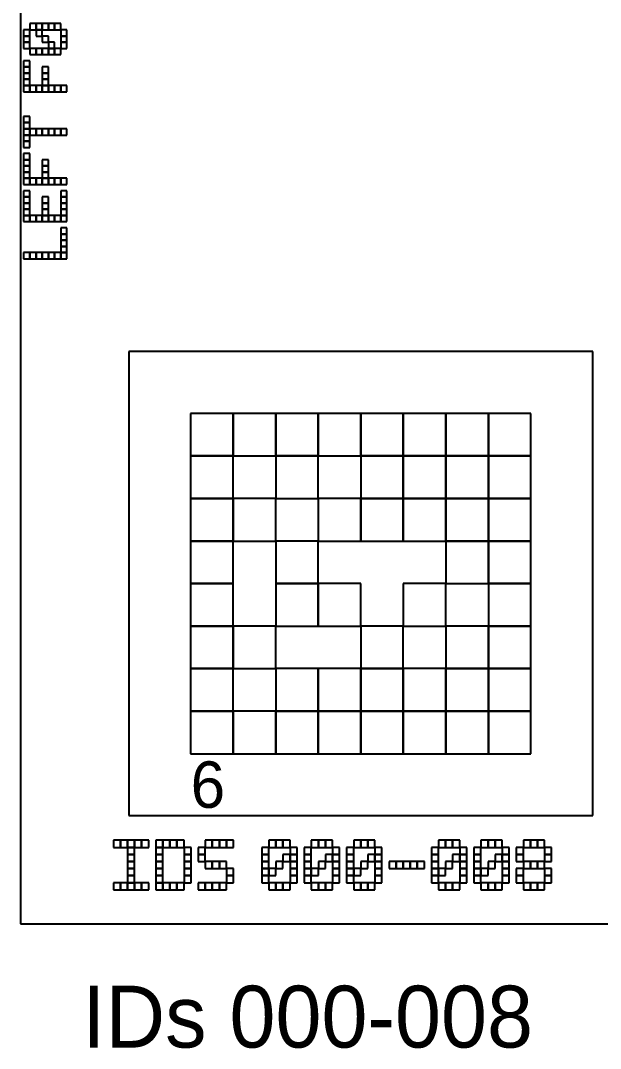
# Model space of a CAD drawing. Extents: x 0 to 490, y -8 to 329.
# Drawn here: x 0 to 37.5, y 161.9 to 228.4 of the extents above; entities that cross this region are included whole.
import ezdxf

# ---------------------------------------------------------------- set-up
doc = ezdxf.new("R2010")
doc.units = 0
for name, color, linetype in [('BLACK_POCKET', 7, 'CONTINUOUS'), ('BOARD_TEXT', 2, 'CONTINUOUS'), ('CUT', 1, 'CONTINUOUS'), ('LABEL', 3, 'CONTINUOUS'), ('QUIET_ZONE', 4, 'CONTINUOUS'), ('TAG_BOUNDARY', 8, 'CONTINUOUS')]:
    doc.layers.add(name, color=color, linetype=linetype)

msp = doc.modelspace()

# ---------------------------------------------------------------- linework, layer by layer
at = {"layer": 'BLACK_POCKET'}
for p, q in [((13.75, 203), (11, 203)), ((11, 203), (11, 200.25)), ((13.75, 200.25), (13.75, 203)), ((16.5, 203), (13.75, 203)), ((13.75, 203), (13.75, 200.25)), ((16.5, 200.25), (16.5, 203)), ((19.25, 203), (16.5, 203)), ((16.5, 203), (16.5, 200.25)), ((19.25, 200.25), (19.25, 203)), ((22, 203), (19.25, 203)), ((19.25, 203), (19.25, 200.25)), ((22, 200.25), (22, 203)), ((24.75, 203), (22, 203)), ((22, 203), (22, 200.25)), ((24.75, 200.25), (24.75, 203)), ((27.5, 203), (24.75, 203)), ((24.75, 203), (24.75, 200.25)), ((27.5, 200.25), (27.5, 203)), ((30.25, 203), (27.5, 203)), ((27.5, 203), (27.5, 200.25)), ((30.25, 200.25), (30.25, 203)), ((33, 203), (30.25, 203)), ((30.25, 203), (30.25, 200.25)), ((33, 200.25), (33, 203)), ((11, 200.25), (13.75, 200.25)), ((13.75, 200.25), (11, 200.25)), ((11, 200.25), (11, 197.5)), ((13.75, 200.25), (16.5, 200.25)), ((13.75, 197.5), (13.75, 200.25)), ((16.5, 200.25), (19.25, 200.25)), ((19.25, 200.25), (16.5, 200.25)), ((16.5, 200.25), (16.5, 197.5)), ((19.25, 200.25), (22, 200.25)), ((19.25, 197.5), (19.25, 200.25)), ((22, 200.25), (24.75, 200.25)), ((24.75, 200.25), (22, 200.25)), ((22, 200.25), (22, 197.5)), ((24.75, 200.25), (27.5, 200.25)), ((24.75, 197.5), (24.75, 200.25)), ((27.5, 200.25), (24.75, 200.25)), ((24.75, 200.25), (24.75, 197.5)), ((27.5, 200.25), (30.25, 200.25)), ((27.5, 197.5), (27.5, 200.25)), ((30.25, 200.25), (27.5, 200.25)), ((27.5, 200.25), (27.5, 197.5)), ((30.25, 200.25), (33, 200.25)), ((30.25, 197.5), (30.25, 200.25)), ((33, 200.25), (30.25, 200.25)), ((30.25, 200.25), (30.25, 197.5)), ((33, 197.5), (33, 200.25)), ((11, 197.5), (13.75, 197.5)), ((13.75, 197.5), (11, 197.5)), ((11, 197.5), (11, 194.75)), ((13.75, 194.75), (13.75, 197.5)), ((16.5, 197.5), (13.75, 197.5)), ((13.75, 197.5), (13.75, 194.75)), ((16.5, 197.5), (19.25, 197.5)), ((16.5, 194.75), (16.5, 197.5)), ((22, 197.5), (19.25, 197.5)), ((19.25, 197.5), (19.25, 194.75)), ((22, 197.5), (24.75, 197.5)), ((22, 194.75), (22, 197.5)), ((24.75, 197.5), (22, 197.5)), ((22, 197.5), (22, 194.75)), ((24.75, 197.5), (27.5, 197.5)), ((24.75, 194.75), (24.75, 197.5)), ((27.5, 197.5), (24.75, 197.5)), ((24.75, 197.5), (24.75, 194.75)), ((27.5, 197.5), (30.25, 197.5)), ((27.5, 194.75), (27.5, 197.5)), ((30.25, 197.5), (27.5, 197.5)), ((27.5, 197.5), (27.5, 194.75)), ((30.25, 197.5), (33, 197.5)), ((30.25, 194.75), (30.25, 197.5)), ((33, 197.5), (30.25, 197.5)), ((30.25, 197.5), (30.25, 194.75)), ((33, 194.75), (33, 197.5)), ((11, 194.75), (13.75, 194.75)), ((13.75, 194.75), (11, 194.75)), ((11, 194.75), (11, 192)), ((13.75, 194.75), (16.5, 194.75)), ((13.75, 192), (13.75, 194.75)), ((19.25, 194.75), (16.5, 194.75)), ((16.5, 194.75), (16.5, 192)), ((19.25, 194.75), (22, 194.75)), ((19.25, 192), (19.25, 194.75)), ((22, 194.75), (24.75, 194.75)), ((24.75, 194.75), (27.5, 194.75)), ((27.5, 194.75), (30.25, 194.75)), ((30.25, 194.75), (27.5, 194.75)), ((27.5, 194.75), (27.5, 192)), ((30.25, 194.75), (33, 194.75)), ((30.25, 192), (30.25, 194.75)), ((33, 194.75), (30.25, 194.75)), ((30.25, 194.75), (30.25, 192)), ((33, 192), (33, 194.75)), ((11, 192), (13.75, 192)), ((13.75, 192), (11, 192)), ((11, 192), (11, 189.25)), ((13.75, 189.25), (13.75, 192)), ((16.5, 192), (19.25, 192)), ((19.25, 192), (16.5, 192)), ((16.5, 192), (16.5, 189.25)), ((19.25, 189.25), (19.25, 192)), ((22, 192), (19.25, 192)), ((19.25, 192), (19.25, 189.25)), ((22, 189.25), (22, 192)), ((27.5, 192), (24.75, 192)), ((24.75, 192), (24.75, 189.25)), ((27.5, 192), (30.25, 192)), ((27.5, 189.25), (27.5, 192)), ((30.25, 192), (33, 192)), ((33, 192), (30.25, 192)), ((30.25, 192), (30.25, 189.25)), ((33, 189.25), (33, 192)), ((11, 189.25), (13.75, 189.25)), ((13.75, 189.25), (11, 189.25)), ((11, 189.25), (11, 186.5)), ((13.75, 186.5), (13.75, 189.25)), ((16.5, 189.25), (13.75, 189.25)), ((13.75, 189.25), (13.75, 186.5)), ((16.5, 189.25), (19.25, 189.25)), ((16.5, 186.5), (16.5, 189.25)), ((19.25, 189.25), (22, 189.25)), ((24.75, 189.25), (22, 189.25)), ((22, 189.25), (22, 186.5)), ((24.75, 189.25), (27.5, 189.25)), ((24.75, 186.5), (24.75, 189.25)), ((30.25, 189.25), (27.5, 189.25)), ((27.5, 189.25), (27.5, 186.5)), ((30.25, 189.25), (33, 189.25)), ((30.25, 186.5), (30.25, 189.25)), ((33, 189.25), (30.25, 189.25)), ((30.25, 189.25), (30.25, 186.5)), ((33, 186.5), (33, 189.25)), ((11, 186.5), (13.75, 186.5)), ((13.75, 186.5), (11, 186.5)), ((11, 186.5), (11, 183.75)), ((13.75, 186.5), (16.5, 186.5)), ((13.75, 183.75), (13.75, 186.5)), ((19.25, 186.5), (16.5, 186.5)), ((16.5, 186.5), (16.5, 183.75)), ((19.25, 183.75), (19.25, 186.5)), ((22, 186.5), (19.25, 186.5)), ((19.25, 186.5), (19.25, 183.75)), ((22, 186.5), (24.75, 186.5)), ((22, 183.75), (22, 186.5)), ((24.75, 186.5), (22, 186.5)), ((22, 186.5), (22, 183.75)), ((24.75, 183.75), (24.75, 186.5)), ((27.5, 186.5), (24.75, 186.5)), ((24.75, 186.5), (24.75, 183.75)), ((27.5, 186.5), (30.25, 186.5)), ((27.5, 183.75), (27.5, 186.5)), ((30.25, 186.5), (27.5, 186.5)), ((27.5, 186.5), (27.5, 183.75)), ((30.25, 186.5), (33, 186.5)), ((30.25, 183.75), (30.25, 186.5)), ((33, 186.5), (30.25, 186.5)), ((30.25, 186.5), (30.25, 183.75)), ((33, 183.75), (33, 186.5)), ((11, 183.75), (13.75, 183.75)), ((13.75, 183.75), (11, 183.75)), ((11, 183.75), (11, 181)), ((13.75, 181), (13.75, 183.75)), ((16.5, 183.75), (13.75, 183.75)), ((13.75, 183.75), (13.75, 181)), ((16.5, 183.75), (19.25, 183.75)), ((16.5, 181), (16.5, 183.75)), ((19.25, 183.75), (16.5, 183.75)), ((16.5, 183.75), (16.5, 181)), ((19.25, 183.75), (22, 183.75)), ((19.25, 181), (19.25, 183.75)), ((22, 183.75), (19.25, 183.75)), ((19.25, 183.75), (19.25, 181)), ((22, 183.75), (24.75, 183.75)), ((22, 181), (22, 183.75)), ((24.75, 183.75), (22, 183.75)), ((22, 183.75), (22, 181)), ((24.75, 183.75), (27.5, 183.75)), ((24.75, 181), (24.75, 183.75)), ((27.5, 183.75), (24.75, 183.75)), ((24.75, 183.75), (24.75, 181)), ((27.5, 183.75), (30.25, 183.75)), ((27.5, 181), (27.5, 183.75)), ((30.25, 183.75), (27.5, 183.75)), ((27.5, 183.75), (27.5, 181)), ((30.25, 183.75), (33, 183.75)), ((30.25, 181), (30.25, 183.75)), ((33, 183.75), (30.25, 183.75)), ((30.25, 183.75), (30.25, 181)), ((33, 181), (33, 183.75)), ((11, 181), (13.75, 181)), ((13.75, 181), (16.5, 181)), ((16.5, 181), (19.25, 181)), ((19.25, 181), (22, 181)), ((22, 181), (24.75, 181)), ((24.75, 181), (27.5, 181)), ((27.5, 181), (30.25, 181)), ((30.25, 181), (33, 181))]:
    msp.add_line(p, q, dxfattribs=at)
at = {"layer": 'BOARD_TEXT'}
for p, q in [((1, 228.2), (0.6, 228.2)), ((0.6, 228.2), (0.6, 227.8)), ((1, 227.8), (1, 228.2)), ((1.4, 228.2), (1, 228.2)), ((1, 228.2), (1, 227.8)), ((1.4, 227.8), (1.4, 228.2)), ((1.8, 228.2), (1.4, 228.2)), ((1.4, 228.2), (1.4, 227.8)), ((1.8, 227.8), (1.8, 228.2)), ((2.2, 228.2), (1.8, 228.2)), ((1.8, 228.2), (1.8, 227.8)), ((2.2, 227.8), (2.2, 228.2)), ((2.6, 228.2), (2.2, 228.2)), ((2.2, 228.2), (2.2, 227.8)), ((2.6, 227.8), (2.6, 228.2)), ((0.6, 227.8), (0.2, 227.8)), ((0.2, 227.8), (0.2, 227.4)), ((0.6, 227.4), (0.2, 227.4)), ((0.2, 227.4), (0.2, 227)), ((0.2, 227.4), (0.6, 227.4)), ((0.6, 227.4), (0.6, 227.8)), ((0.6, 227.8), (1, 227.8)), ((0.6, 227), (0.6, 227.4)), ((1.4, 227.8), (1, 227.8)), ((1, 227.8), (1, 227.4)), ((1, 227.8), (1.4, 227.8)), ((1, 227.4), (1.4, 227.4)), ((1.4, 227.4), (1.4, 227.8)), ((1.4, 227.8), (1.8, 227.8)), ((1.8, 227.4), (1.4, 227.4)), ((1.4, 227.4), (1.4, 227)), ((1.8, 227.8), (2.2, 227.8)), ((1.8, 227), (1.8, 227.4)), ((2.2, 227.8), (2.6, 227.8)), ((3, 227.8), (2.6, 227.8)), ((2.6, 227.8), (2.6, 227.4)), ((3, 227.4), (2.6, 227.4)), ((2.6, 227.4), (2.6, 227)), ((2.6, 227.4), (3, 227.4)), ((3, 227.4), (3, 227.8)), ((3, 227), (3, 227.4)), ((0.6, 227), (0.2, 227)), ((0.2, 227), (0.2, 226.6)), ((0.2, 227), (0.6, 227)), ((0.6, 226.6), (0.6, 227)), ((1.4, 227), (1.8, 227)), ((2.2, 227), (1.8, 227)), ((1.8, 227), (1.8, 226.6)), ((2.2, 226.6), (2.2, 227)), ((3, 227), (2.6, 227)), ((2.6, 227), (2.6, 226.6)), ((2.6, 227), (3, 227)), ((3, 226.6), (3, 227)), ((0.2, 226.6), (0.6, 226.6)), ((1, 226.6), (0.6, 226.6)), ((0.6, 226.6), (0.6, 226.2)), ((0.6, 226.2), (1, 226.2)), ((1, 226.2), (1, 226.6)), ((1.4, 226.6), (1, 226.6)), ((1, 226.6), (1, 226.2)), ((1, 226.2), (1.4, 226.2)), ((1.4, 226.2), (1.4, 226.6)), ((1.8, 226.6), (1.4, 226.6)), ((1.4, 226.6), (1.4, 226.2)), ((1.4, 226.2), (1.8, 226.2)), ((1.8, 226.2), (1.8, 226.6)), ((2.2, 226.6), (1.8, 226.6)), ((1.8, 226.6), (1.8, 226.2)), ((1.8, 226.6), (2.2, 226.6)), ((1.8, 226.2), (2.2, 226.2)), ((2.2, 226.2), (2.2, 226.6)), ((2.6, 226.6), (2.2, 226.6)), ((2.2, 226.6), (2.2, 226.2)), ((2.2, 226.2), (2.6, 226.2)), ((2.6, 226.2), (2.6, 226.6)), ((2.6, 226.6), (3, 226.6)), ((0.6, 225.8), (0.2, 225.8)), ((0.2, 225.8), (0.2, 225.4)), ((0.6, 225.4), (0.2, 225.4)), ((0.2, 225.4), (0.2, 225)), ((0.2, 225.4), (0.6, 225.4)), ((0.6, 225.4), (0.6, 225.8)), ((0.6, 225), (0.6, 225.4)), ((1.8, 225.4), (1.4, 225.4)), ((1.4, 225.4), (1.4, 225)), ((1.8, 225), (1.8, 225.4)), ((0.6, 225), (0.2, 225)), ((0.2, 225), (0.2, 224.6)), ((0.2, 225), (0.6, 225)), ((0.6, 224.6), (0.6, 225)), ((1.8, 225), (1.4, 225)), ((1.4, 225), (1.4, 224.6)), ((1.4, 225), (1.8, 225)), ((1.8, 224.6), (1.8, 225)), ((0.6, 224.6), (0.2, 224.6)), ((0.2, 224.6), (0.2, 224.2)), ((0.2, 224.6), (0.6, 224.6)), ((0.6, 224.2), (0.2, 224.2)), ((0.2, 224.2), (0.2, 223.8)), ((0.2, 224.2), (0.6, 224.2)), ((0.6, 224.2), (0.6, 224.6)), ((0.6, 223.8), (0.6, 224.2)), ((1, 224.2), (0.6, 224.2)), ((0.6, 224.2), (0.6, 223.8)), ((1, 223.8), (1, 224.2)), ((1.4, 224.2), (1, 224.2)), ((1, 224.2), (1, 223.8)), ((1.8, 224.6), (1.4, 224.6)), ((1.4, 224.6), (1.4, 224.2)), ((1.4, 224.6), (1.8, 224.6)), ((1.4, 223.8), (1.4, 224.2)), ((1.8, 224.2), (1.4, 224.2)), ((1.4, 224.2), (1.4, 223.8)), ((1.4, 224.2), (1.8, 224.2)), ((1.8, 224.2), (1.8, 224.6)), ((1.8, 223.8), (1.8, 224.2)), ((2.2, 224.2), (1.8, 224.2)), ((1.8, 224.2), (1.8, 223.8)), ((2.2, 223.8), (2.2, 224.2)), ((2.6, 224.2), (2.2, 224.2)), ((2.2, 224.2), (2.2, 223.8)), ((2.6, 223.8), (2.6, 224.2)), ((3, 224.2), (2.6, 224.2)), ((2.6, 224.2), (2.6, 223.8)), ((3, 223.8), (3, 224.2)), ((0.2, 223.8), (0.6, 223.8)), ((0.6, 223.8), (1, 223.8)), ((1, 223.8), (1.4, 223.8)), ((1.4, 223.8), (1.8, 223.8)), ((1.8, 223.8), (2.2, 223.8)), ((2.2, 223.8), (2.6, 223.8)), ((2.6, 223.8), (3, 223.8)), ((0.6, 222.2), (0.2, 222.2)), ((0.2, 222.2), (0.2, 221.8)), ((0.6, 221.8), (0.6, 222.2)), ((0.6, 221.8), (0.2, 221.8)), ((0.2, 221.8), (0.2, 221.4)), ((0.2, 221.8), (0.6, 221.8)), ((0.6, 221.4), (0.2, 221.4)), ((0.2, 221.4), (0.2, 221)), ((0.2, 221.4), (0.6, 221.4)), ((0.6, 221.4), (0.6, 221.8)), ((0.6, 221), (0.6, 221.4)), ((1, 221.4), (0.6, 221.4)), ((0.6, 221.4), (0.6, 221)), ((1, 221), (1, 221.4)), ((1.4, 221.4), (1, 221.4)), ((1, 221.4), (1, 221)), ((1.4, 221), (1.4, 221.4)), ((1.8, 221.4), (1.4, 221.4)), ((1.4, 221.4), (1.4, 221)), ((1.8, 221), (1.8, 221.4)), ((2.2, 221.4), (1.8, 221.4)), ((1.8, 221.4), (1.8, 221)), ((2.2, 221), (2.2, 221.4)), ((2.6, 221.4), (2.2, 221.4)), ((2.2, 221.4), (2.2, 221)), ((2.6, 221), (2.6, 221.4)), ((3, 221.4), (2.6, 221.4)), ((2.6, 221.4), (2.6, 221)), ((3, 221), (3, 221.4)), ((0.6, 221), (0.2, 221)), ((0.2, 221), (0.2, 220.6)), ((0.2, 221), (0.6, 221)), ((0.6, 220.6), (0.6, 221)), ((0.6, 221), (1, 221)), ((1, 221), (1.4, 221)), ((1.4, 221), (1.8, 221)), ((1.8, 221), (2.2, 221)), ((2.2, 221), (2.6, 221)), ((2.6, 221), (3, 221)), ((0.6, 220.6), (0.2, 220.6)), ((0.2, 220.6), (0.2, 220.2)), ((0.2, 220.6), (0.6, 220.6)), ((0.2, 220.2), (0.6, 220.2)), ((0.6, 220.2), (0.6, 220.6)), ((0.6, 219.8), (0.2, 219.8)), ((0.2, 219.8), (0.2, 219.4)), ((0.6, 219.4), (0.2, 219.4)), ((0.2, 219.4), (0.2, 219)), ((0.2, 219.4), (0.6, 219.4)), ((0.6, 219.4), (0.6, 219.8)), ((0.6, 219), (0.6, 219.4)), ((1.8, 219.4), (1.4, 219.4)), ((1.4, 219.4), (1.4, 219)), ((1.8, 219), (1.8, 219.4)), ((0.6, 219), (0.2, 219)), ((0.2, 219), (0.2, 218.6)), ((0.2, 219), (0.6, 219)), ((0.6, 218.6), (0.6, 219)), ((1.8, 219), (1.4, 219)), ((1.4, 219), (1.4, 218.6)), ((1.4, 219), (1.8, 219)), ((1.8, 218.6), (1.8, 219)), ((0.6, 218.6), (0.2, 218.6)), ((0.2, 218.6), (0.2, 218.2)), ((0.2, 218.6), (0.6, 218.6)), ((0.6, 218.2), (0.2, 218.2)), ((0.2, 218.2), (0.2, 217.8)), ((0.2, 218.2), (0.6, 218.2)), ((0.6, 218.2), (0.6, 218.6)), ((0.6, 217.8), (0.6, 218.2)), ((1, 218.2), (0.6, 218.2)), ((0.6, 218.2), (0.6, 217.8)), ((1, 217.8), (1, 218.2)), ((1.4, 218.2), (1, 218.2)), ((1, 218.2), (1, 217.8)), ((1.8, 218.6), (1.4, 218.6)), ((1.4, 218.6), (1.4, 218.2)), ((1.4, 218.6), (1.8, 218.6)), ((1.4, 217.8), (1.4, 218.2)), ((1.8, 218.2), (1.4, 218.2)), ((1.4, 218.2), (1.4, 217.8)), ((1.4, 218.2), (1.8, 218.2)), ((1.8, 218.2), (1.8, 218.6)), ((1.8, 217.8), (1.8, 218.2)), ((2.2, 218.2), (1.8, 218.2)), ((1.8, 218.2), (1.8, 217.8)), ((2.2, 217.8), (2.2, 218.2)), ((2.6, 218.2), (2.2, 218.2)), ((2.2, 218.2), (2.2, 217.8)), ((2.6, 217.8), (2.6, 218.2)), ((3, 218.2), (2.6, 218.2)), ((2.6, 218.2), (2.6, 217.8)), ((3, 217.8), (3, 218.2)), ((0.2, 217.8), (0.6, 217.8)), ((0.6, 217.4), (0.2, 217.4)), ((0.2, 217.4), (0.2, 217)), ((0.6, 217.8), (1, 217.8)), ((0.6, 217), (0.6, 217.4)), ((1, 217.8), (1.4, 217.8)), ((1.4, 217.8), (1.8, 217.8)), ((1.8, 217.8), (2.2, 217.8)), ((2.2, 217.8), (2.6, 217.8)), ((2.6, 217.8), (3, 217.8)), ((3, 217.4), (2.6, 217.4)), ((2.6, 217.4), (2.6, 217)), ((3, 217), (3, 217.4)), ((0.6, 217), (0.2, 217)), ((0.2, 217), (0.2, 216.6)), ((0.2, 217), (0.6, 217)), ((0.6, 216.6), (0.6, 217)), ((1.8, 217), (1.4, 217)), ((1.4, 217), (1.4, 216.6)), ((1.8, 216.6), (1.8, 217)), ((3, 217), (2.6, 217)), ((2.6, 217), (2.6, 216.6)), ((2.6, 217), (3, 217)), ((3, 216.6), (3, 217)), ((0.6, 216.6), (0.2, 216.6)), ((0.2, 216.6), (0.2, 216.2)), ((0.2, 216.6), (0.6, 216.6)), ((0.6, 216.2), (0.2, 216.2)), ((0.2, 216.2), (0.2, 215.8)), ((0.2, 216.2), (0.6, 216.2)), ((0.6, 216.2), (0.6, 216.6)), ((0.6, 215.8), (0.6, 216.2)), ((1.8, 216.6), (1.4, 216.6)), ((1.4, 216.6), (1.4, 216.2)), ((1.4, 216.6), (1.8, 216.6)), ((1.8, 216.2), (1.4, 216.2)), ((1.4, 216.2), (1.4, 215.8)), ((1.4, 216.2), (1.8, 216.2)), ((1.8, 216.2), (1.8, 216.6)), ((1.8, 215.8), (1.8, 216.2)), ((3, 216.6), (2.6, 216.6)), ((2.6, 216.6), (2.6, 216.2)), ((2.6, 216.6), (3, 216.6)), ((3, 216.2), (2.6, 216.2)), ((2.6, 216.2), (2.6, 215.8)), ((2.6, 216.2), (3, 216.2)), ((3, 216.2), (3, 216.6)), ((3, 215.8), (3, 216.2)), ((0.6, 215.8), (0.2, 215.8)), ((0.2, 215.8), (0.2, 215.4)), ((0.2, 215.8), (0.6, 215.8)), ((0.2, 215.4), (0.6, 215.4)), ((0.6, 215.4), (0.6, 215.8)), ((1, 215.8), (0.6, 215.8)), ((0.6, 215.8), (0.6, 215.4)), ((0.6, 215.4), (1, 215.4)), ((1, 215.4), (1, 215.8)), ((1.4, 215.8), (1, 215.8)), ((1, 215.8), (1, 215.4)), ((1, 215.4), (1.4, 215.4)), ((1.4, 215.4), (1.4, 215.8)), ((1.8, 215.8), (1.4, 215.8)), ((1.4, 215.8), (1.4, 215.4)), ((1.4, 215.8), (1.8, 215.8)), ((1.4, 215.4), (1.8, 215.4)), ((1.8, 215.4), (1.8, 215.8)), ((2.2, 215.8), (1.8, 215.8)), ((1.8, 215.8), (1.8, 215.4)), ((1.8, 215.4), (2.2, 215.4)), ((2.2, 215.4), (2.2, 215.8)), ((2.6, 215.8), (2.2, 215.8)), ((2.2, 215.8), (2.2, 215.4)), ((2.2, 215.4), (2.6, 215.4)), ((2.6, 215.4), (2.6, 215.8)), ((3, 215.8), (2.6, 215.8)), ((2.6, 215.8), (2.6, 215.4)), ((2.6, 215.8), (3, 215.8)), ((2.6, 215.4), (3, 215.4)), ((3, 215.4), (3, 215.8)), ((3, 215), (2.6, 215)), ((2.6, 215), (2.6, 214.6)), ((3, 214.6), (3, 215)), ((3, 214.6), (2.6, 214.6)), ((2.6, 214.6), (2.6, 214.2)), ((2.6, 214.6), (3, 214.6)), ((3, 214.2), (2.6, 214.2)), ((2.6, 214.2), (2.6, 213.8)), ((2.6, 214.2), (3, 214.2)), ((3, 214.2), (3, 214.6)), ((3, 213.8), (3, 214.2)), ((0.6, 213.4), (0.2, 213.4)), ((0.2, 213.4), (0.2, 213)), ((0.6, 213), (0.6, 213.4)), ((1, 213.4), (0.6, 213.4)), ((0.6, 213.4), (0.6, 213)), ((1, 213), (1, 213.4)), ((1.4, 213.4), (1, 213.4)), ((1, 213.4), (1, 213)), ((1.4, 213), (1.4, 213.4)), ((1.8, 213.4), (1.4, 213.4)), ((1.4, 213.4), (1.4, 213)), ((1.8, 213), (1.8, 213.4)), ((2.2, 213.4), (1.8, 213.4)), ((1.8, 213.4), (1.8, 213)), ((2.2, 213), (2.2, 213.4)), ((2.6, 213.4), (2.2, 213.4)), ((2.2, 213.4), (2.2, 213)), ((3, 213.8), (2.6, 213.8)), ((2.6, 213.8), (2.6, 213.4)), ((2.6, 213.8), (3, 213.8)), ((2.6, 213), (2.6, 213.4)), ((3, 213.4), (2.6, 213.4)), ((2.6, 213.4), (2.6, 213)), ((2.6, 213.4), (3, 213.4)), ((3, 213.4), (3, 213.8)), ((3, 213), (3, 213.4)), ((0.2, 213), (0.6, 213)), ((0.6, 213), (1, 213)), ((1, 213), (1.4, 213)), ((1.4, 213), (1.8, 213)), ((1.8, 213), (2.2, 213)), ((2.2, 213), (2.6, 213)), ((2.6, 213), (3, 213)), ((6.457143, 175.4), (6, 175.4)), ((6, 175.4), (6, 174.942857)), ((6, 174.942857), (6.457143, 174.942857)), ((6.457143, 174.942857), (6.457143, 175.4)), ((6.914286, 175.4), (6.457143, 175.4)), ((6.457143, 175.4), (6.457143, 174.942857)), ((6.457143, 174.942857), (6.914286, 174.942857)), ((6.914286, 174.942857), (6.914286, 175.4)), ((7.371429, 175.4), (6.914286, 175.4)), ((6.914286, 175.4), (6.914286, 174.942857)), ((6.914286, 174.942857), (7.371429, 174.942857)), ((7.371429, 174.942857), (6.914286, 174.942857)), ((6.914286, 174.942857), (6.914286, 174.485714)), ((7.371429, 174.942857), (7.371429, 175.4)), ((7.828571, 175.4), (7.371429, 175.4)), ((7.371429, 175.4), (7.371429, 174.942857)), ((7.371429, 174.942857), (7.828571, 174.942857)), ((7.371429, 174.485714), (7.371429, 174.942857)), ((7.828571, 174.942857), (7.828571, 175.4)), ((8.285714, 175.4), (7.828571, 175.4)), ((7.828571, 175.4), (7.828571, 174.942857)), ((7.828571, 174.942857), (8.285714, 174.942857)), ((8.285714, 174.942857), (8.285714, 175.4)), ((9.2, 175.4), (8.742857, 175.4)), ((8.742857, 175.4), (8.742857, 174.942857)), ((8.742857, 174.942857), (9.2, 174.942857)), ((9.2, 174.942857), (8.742857, 174.942857)), ((8.742857, 174.942857), (8.742857, 174.485714)), ((9.2, 174.942857), (9.2, 175.4)), ((9.657143, 175.4), (9.2, 175.4)), ((9.2, 175.4), (9.2, 174.942857)), ((9.2, 174.942857), (9.657143, 174.942857)), ((9.2, 174.485714), (9.2, 174.942857)), ((9.657143, 174.942857), (9.657143, 175.4)), ((10.114286, 175.4), (9.657143, 175.4)), ((9.657143, 175.4), (9.657143, 174.942857)), ((9.657143, 174.942857), (10.114286, 174.942857)), ((10.114286, 174.942857), (10.114286, 175.4)), ((10.571429, 175.4), (10.114286, 175.4)), ((10.114286, 175.4), (10.114286, 174.942857)), ((10.114286, 174.942857), (10.571429, 174.942857)), ((10.571429, 174.942857), (10.571429, 175.4)), ((11.028571, 174.942857), (10.571429, 174.942857)), ((10.571429, 174.942857), (10.571429, 174.485714)), ((11.028571, 174.485714), (11.028571, 174.942857)), ((11.942857, 174.942857), (11.485714, 174.942857)), ((11.485714, 174.942857), (11.485714, 174.485714)), ((12.4, 175.4), (11.942857, 175.4)), ((11.942857, 175.4), (11.942857, 174.942857)), ((11.942857, 174.942857), (12.4, 174.942857)), ((11.942857, 174.485714), (11.942857, 174.942857)), ((12.4, 174.942857), (12.4, 175.4)), ((12.857143, 175.4), (12.4, 175.4)), ((12.4, 175.4), (12.4, 174.942857)), ((12.4, 174.942857), (12.857143, 174.942857)), ((12.857143, 174.942857), (12.857143, 175.4)), ((13.314286, 175.4), (12.857143, 175.4)), ((12.857143, 175.4), (12.857143, 174.942857)), ((12.857143, 174.942857), (13.314286, 174.942857)), ((13.314286, 174.942857), (13.314286, 175.4)), ((13.771429, 175.4), (13.314286, 175.4)), ((13.314286, 175.4), (13.314286, 174.942857)), ((13.314286, 174.942857), (13.771429, 174.942857)), ((13.771429, 174.942857), (13.771429, 175.4)), ((16.057143, 174.942857), (15.6, 174.942857)), ((15.6, 174.942857), (15.6, 174.485714)), ((16.514286, 175.4), (16.057143, 175.4)), ((16.057143, 175.4), (16.057143, 174.942857)), ((16.057143, 174.942857), (16.514286, 174.942857)), ((16.057143, 174.485714), (16.057143, 174.942857)), ((16.514286, 174.942857), (16.514286, 175.4)), ((16.971429, 175.4), (16.514286, 175.4)), ((16.514286, 175.4), (16.514286, 174.942857)), ((16.514286, 174.942857), (16.971429, 174.942857)), ((16.971429, 174.942857), (16.971429, 175.4)), ((17.428571, 175.4), (16.971429, 175.4)), ((16.971429, 175.4), (16.971429, 174.942857)), ((16.971429, 174.942857), (17.428571, 174.942857)), ((17.428571, 174.942857), (17.428571, 175.4)), ((17.885714, 174.942857), (17.428571, 174.942857)), ((17.428571, 174.942857), (17.428571, 174.485714)), ((17.885714, 174.485714), (17.885714, 174.942857)), ((18.8, 174.942857), (18.342857, 174.942857)), ((18.342857, 174.942857), (18.342857, 174.485714)), ((19.257143, 175.4), (18.8, 175.4)), ((18.8, 175.4), (18.8, 174.942857)), ((18.8, 174.942857), (19.257143, 174.942857)), ((18.8, 174.485714), (18.8, 174.942857)), ((19.257143, 174.942857), (19.257143, 175.4)), ((19.714286, 175.4), (19.257143, 175.4)), ((19.257143, 175.4), (19.257143, 174.942857)), ((19.257143, 174.942857), (19.714286, 174.942857)), ((19.714286, 174.942857), (19.714286, 175.4)), ((20.171429, 175.4), (19.714286, 175.4)), ((19.714286, 175.4), (19.714286, 174.942857)), ((19.714286, 174.942857), (20.171429, 174.942857)), ((20.171429, 174.942857), (20.171429, 175.4)), ((20.628571, 174.942857), (20.171429, 174.942857)), ((20.171429, 174.942857), (20.171429, 174.485714)), ((20.628571, 174.485714), (20.628571, 174.942857)), ((21.542857, 174.942857), (21.085714, 174.942857)), ((21.085714, 174.942857), (21.085714, 174.485714)), ((22, 175.4), (21.542857, 175.4)), ((21.542857, 175.4), (21.542857, 174.942857)), ((21.542857, 174.942857), (22, 174.942857)), ((21.542857, 174.485714), (21.542857, 174.942857)), ((22, 174.942857), (22, 175.4)), ((22.457143, 175.4), (22, 175.4)), ((22, 175.4), (22, 174.942857)), ((22, 174.942857), (22.457143, 174.942857)), ((22.457143, 174.942857), (22.457143, 175.4)), ((22.914286, 175.4), (22.457143, 175.4)), ((22.457143, 175.4), (22.457143, 174.942857)), ((22.457143, 174.942857), (22.914286, 174.942857)), ((22.914286, 174.942857), (22.914286, 175.4)), ((23.371429, 174.942857), (22.914286, 174.942857)), ((22.914286, 174.942857), (22.914286, 174.485714)), ((23.371429, 174.485714), (23.371429, 174.942857)), ((27.028571, 174.942857), (26.571429, 174.942857)), ((26.571429, 174.942857), (26.571429, 174.485714)), ((27.485714, 175.4), (27.028571, 175.4)), ((27.028571, 175.4), (27.028571, 174.942857)), ((27.028571, 174.942857), (27.485714, 174.942857)), ((27.028571, 174.485714), (27.028571, 174.942857)), ((27.485714, 174.942857), (27.485714, 175.4)), ((27.942857, 175.4), (27.485714, 175.4)), ((27.485714, 175.4), (27.485714, 174.942857)), ((27.485714, 174.942857), (27.942857, 174.942857)), ((27.942857, 174.942857), (27.942857, 175.4)), ((28.4, 175.4), (27.942857, 175.4)), ((27.942857, 175.4), (27.942857, 174.942857)), ((27.942857, 174.942857), (28.4, 174.942857)), ((28.4, 174.942857), (28.4, 175.4)), ((28.857143, 174.942857), (28.4, 174.942857)), ((28.4, 174.942857), (28.4, 174.485714)), ((28.857143, 174.485714), (28.857143, 174.942857)), ((29.771429, 174.942857), (29.314286, 174.942857)), ((29.314286, 174.942857), (29.314286, 174.485714)), ((30.228571, 175.4), (29.771429, 175.4)), ((29.771429, 175.4), (29.771429, 174.942857)), ((29.771429, 174.942857), (30.228571, 174.942857)), ((29.771429, 174.485714), (29.771429, 174.942857)), ((30.228571, 174.942857), (30.228571, 175.4)), ((30.685714, 175.4), (30.228571, 175.4)), ((30.228571, 175.4), (30.228571, 174.942857)), ((30.228571, 174.942857), (30.685714, 174.942857)), ((30.685714, 174.942857), (30.685714, 175.4)), ((31.142857, 175.4), (30.685714, 175.4)), ((30.685714, 175.4), (30.685714, 174.942857)), ((30.685714, 174.942857), (31.142857, 174.942857)), ((31.142857, 174.942857), (31.142857, 175.4)), ((31.6, 174.942857), (31.142857, 174.942857)), ((31.142857, 174.942857), (31.142857, 174.485714)), ((31.6, 174.485714), (31.6, 174.942857)), ((32.514286, 174.942857), (32.057143, 174.942857)), ((32.057143, 174.942857), (32.057143, 174.485714)), ((32.971429, 175.4), (32.514286, 175.4)), ((32.514286, 175.4), (32.514286, 174.942857)), ((32.514286, 174.942857), (32.971429, 174.942857)), ((32.514286, 174.485714), (32.514286, 174.942857)), ((32.971429, 174.942857), (32.971429, 175.4)), ((33.428571, 175.4), (32.971429, 175.4)), ((32.971429, 175.4), (32.971429, 174.942857)), ((32.971429, 174.942857), (33.428571, 174.942857)), ((33.428571, 174.942857), (33.428571, 175.4)), ((33.885714, 175.4), (33.428571, 175.4)), ((33.428571, 175.4), (33.428571, 174.942857)), ((33.428571, 174.942857), (33.885714, 174.942857)), ((33.885714, 174.942857), (33.885714, 175.4)), ((34.342857, 174.942857), (33.885714, 174.942857)), ((33.885714, 174.942857), (33.885714, 174.485714)), ((34.342857, 174.485714), (34.342857, 174.942857)), ((6.914286, 174.485714), (7.371429, 174.485714)), ((7.371429, 174.485714), (6.914286, 174.485714)), ((6.914286, 174.485714), (6.914286, 174.028571)), ((7.371429, 174.028571), (7.371429, 174.485714)), ((8.742857, 174.485714), (9.2, 174.485714)), ((9.2, 174.485714), (8.742857, 174.485714)), ((8.742857, 174.485714), (8.742857, 174.028571)), ((9.2, 174.028571), (9.2, 174.485714)), ((10.571429, 174.485714), (11.028571, 174.485714)), ((11.028571, 174.485714), (10.571429, 174.485714)), ((10.571429, 174.485714), (10.571429, 174.028571)), ((11.028571, 174.028571), (11.028571, 174.485714)), ((11.485714, 174.485714), (11.942857, 174.485714)), ((11.942857, 174.485714), (11.485714, 174.485714)), ((11.485714, 174.485714), (11.485714, 174.028571)), ((11.942857, 174.028571), (11.942857, 174.485714)), ((15.6, 174.485714), (16.057143, 174.485714)), ((16.057143, 174.485714), (15.6, 174.485714)), ((15.6, 174.485714), (15.6, 174.028571)), ((16.057143, 174.028571), (16.057143, 174.485714)), ((17.428571, 174.485714), (16.971429, 174.485714)), ((16.971429, 174.485714), (16.971429, 174.028571)), ((17.428571, 174.485714), (17.885714, 174.485714)), ((17.428571, 174.028571), (17.428571, 174.485714)), ((17.885714, 174.485714), (17.428571, 174.485714)), ((17.428571, 174.485714), (17.428571, 174.028571)), ((17.885714, 174.028571), (17.885714, 174.485714)), ((18.342857, 174.485714), (18.8, 174.485714)), ((18.8, 174.485714), (18.342857, 174.485714)), ((18.342857, 174.485714), (18.342857, 174.028571)), ((18.8, 174.028571), (18.8, 174.485714)), ((20.171429, 174.485714), (19.714286, 174.485714)), ((19.714286, 174.485714), (19.714286, 174.028571)), ((20.171429, 174.485714), (20.628571, 174.485714)), ((20.171429, 174.028571), (20.171429, 174.485714)), ((20.628571, 174.485714), (20.171429, 174.485714)), ((20.171429, 174.485714), (20.171429, 174.028571)), ((20.628571, 174.028571), (20.628571, 174.485714)), ((21.085714, 174.485714), (21.542857, 174.485714)), ((21.542857, 174.485714), (21.085714, 174.485714)), ((21.085714, 174.485714), (21.085714, 174.028571)), ((21.542857, 174.028571), (21.542857, 174.485714)), ((22.914286, 174.485714), (22.457143, 174.485714)), ((22.457143, 174.485714), (22.457143, 174.028571)), ((22.914286, 174.485714), (23.371429, 174.485714)), ((22.914286, 174.028571), (22.914286, 174.485714)), ((23.371429, 174.485714), (22.914286, 174.485714)), ((22.914286, 174.485714), (22.914286, 174.028571)), ((23.371429, 174.028571), (23.371429, 174.485714)), ((26.571429, 174.485714), (27.028571, 174.485714)), ((27.028571, 174.485714), (26.571429, 174.485714)), ((26.571429, 174.485714), (26.571429, 174.028571)), ((27.028571, 174.028571), (27.028571, 174.485714)), ((28.4, 174.485714), (27.942857, 174.485714)), ((27.942857, 174.485714), (27.942857, 174.028571)), ((28.4, 174.485714), (28.857143, 174.485714)), ((28.4, 174.028571), (28.4, 174.485714)), ((28.857143, 174.485714), (28.4, 174.485714)), ((28.4, 174.485714), (28.4, 174.028571)), ((28.857143, 174.028571), (28.857143, 174.485714)), ((29.314286, 174.485714), (29.771429, 174.485714)), ((29.771429, 174.485714), (29.314286, 174.485714)), ((29.314286, 174.485714), (29.314286, 174.028571)), ((29.771429, 174.028571), (29.771429, 174.485714)), ((31.142857, 174.485714), (30.685714, 174.485714)), ((30.685714, 174.485714), (30.685714, 174.028571)), ((31.142857, 174.485714), (31.6, 174.485714)), ((31.142857, 174.028571), (31.142857, 174.485714)), ((31.6, 174.485714), (31.142857, 174.485714)), ((31.142857, 174.485714), (31.142857, 174.028571)), ((31.6, 174.028571), (31.6, 174.485714)), ((32.057143, 174.485714), (32.514286, 174.485714)), ((32.514286, 174.485714), (32.057143, 174.485714)), ((32.057143, 174.485714), (32.057143, 174.028571)), ((32.514286, 174.028571), (32.514286, 174.485714)), ((33.885714, 174.485714), (34.342857, 174.485714)), ((34.342857, 174.485714), (33.885714, 174.485714)), ((33.885714, 174.485714), (33.885714, 174.028571)), ((34.342857, 174.028571), (34.342857, 174.485714)), ((6.914286, 174.028571), (7.371429, 174.028571)), ((7.371429, 174.028571), (6.914286, 174.028571)), ((6.914286, 174.028571), (6.914286, 173.571429)), ((6.914286, 173.571429), (7.371429, 173.571429)), ((7.371429, 173.571429), (6.914286, 173.571429)), ((6.914286, 173.571429), (6.914286, 173.114286)), ((7.371429, 173.571429), (7.371429, 174.028571)), ((7.371429, 173.114286), (7.371429, 173.571429)), ((8.742857, 174.028571), (9.2, 174.028571)), ((9.2, 174.028571), (8.742857, 174.028571)), ((8.742857, 174.028571), (8.742857, 173.571429)), ((8.742857, 173.571429), (9.2, 173.571429)), ((9.2, 173.571429), (8.742857, 173.571429)), ((8.742857, 173.571429), (8.742857, 173.114286)), ((9.2, 173.571429), (9.2, 174.028571)), ((9.2, 173.114286), (9.2, 173.571429)), ((10.571429, 174.028571), (11.028571, 174.028571)), ((11.028571, 174.028571), (10.571429, 174.028571)), ((10.571429, 174.028571), (10.571429, 173.571429)), ((10.571429, 173.571429), (11.028571, 173.571429)), ((11.028571, 173.571429), (10.571429, 173.571429)), ((10.571429, 173.571429), (10.571429, 173.114286)), ((11.028571, 173.571429), (11.028571, 174.028571)), ((11.028571, 173.114286), (11.028571, 173.571429)), ((11.485714, 174.028571), (11.942857, 174.028571)), ((12.4, 174.028571), (11.942857, 174.028571)), ((11.942857, 174.028571), (11.942857, 173.571429)), ((11.942857, 173.571429), (12.4, 173.571429)), ((12.4, 173.571429), (12.4, 174.028571)), ((12.857143, 174.028571), (12.4, 174.028571)), ((12.4, 174.028571), (12.4, 173.571429)), ((12.4, 173.571429), (12.857143, 173.571429)), ((12.857143, 173.571429), (12.857143, 174.028571)), ((13.314286, 174.028571), (12.857143, 174.028571)), ((12.857143, 174.028571), (12.857143, 173.571429)), ((12.857143, 173.571429), (13.314286, 173.571429)), ((13.314286, 173.571429), (13.314286, 174.028571)), ((13.771429, 173.571429), (13.314286, 173.571429)), ((13.314286, 173.571429), (13.314286, 173.114286)), ((13.771429, 173.114286), (13.771429, 173.571429)), ((15.6, 174.028571), (16.057143, 174.028571)), ((16.057143, 174.028571), (15.6, 174.028571)), ((15.6, 174.028571), (15.6, 173.571429)), ((15.6, 173.571429), (16.057143, 173.571429)), ((16.057143, 173.571429), (15.6, 173.571429)), ((15.6, 173.571429), (15.6, 173.114286)), ((16.057143, 173.571429), (16.057143, 174.028571)), ((16.057143, 173.114286), (16.057143, 173.571429)), ((16.514286, 173.571429), (16.057143, 173.571429)), ((16.057143, 173.571429), (16.057143, 173.114286)), ((16.971429, 174.028571), (16.514286, 174.028571)), ((16.514286, 174.028571), (16.514286, 173.571429)), ((16.514286, 173.571429), (16.971429, 173.571429)), ((16.514286, 173.114286), (16.514286, 173.571429)), ((16.971429, 174.028571), (17.428571, 174.028571)), ((16.971429, 173.571429), (16.971429, 174.028571)), ((17.428571, 174.028571), (17.885714, 174.028571)), ((17.885714, 174.028571), (17.428571, 174.028571)), ((17.428571, 174.028571), (17.428571, 173.571429)), ((17.428571, 173.571429), (17.885714, 173.571429)), ((17.885714, 173.571429), (17.428571, 173.571429)), ((17.428571, 173.571429), (17.428571, 173.114286)), ((17.885714, 173.571429), (17.885714, 174.028571)), ((17.885714, 173.114286), (17.885714, 173.571429)), ((18.342857, 174.028571), (18.8, 174.028571)), ((18.8, 174.028571), (18.342857, 174.028571)), ((18.342857, 174.028571), (18.342857, 173.571429)), ((18.342857, 173.571429), (18.8, 173.571429)), ((18.8, 173.571429), (18.342857, 173.571429)), ((18.342857, 173.571429), (18.342857, 173.114286)), ((18.8, 173.571429), (18.8, 174.028571)), ((18.8, 173.114286), (18.8, 173.571429)), ((19.257143, 173.571429), (18.8, 173.571429)), ((18.8, 173.571429), (18.8, 173.114286)), ((19.714286, 174.028571), (19.257143, 174.028571)), ((19.257143, 174.028571), (19.257143, 173.571429)), ((19.257143, 173.571429), (19.714286, 173.571429)), ((19.257143, 173.114286), (19.257143, 173.571429)), ((19.714286, 174.028571), (20.171429, 174.028571)), ((19.714286, 173.571429), (19.714286, 174.028571)), ((20.171429, 174.028571), (20.628571, 174.028571)), ((20.628571, 174.028571), (20.171429, 174.028571)), ((20.171429, 174.028571), (20.171429, 173.571429)), ((20.171429, 173.571429), (20.628571, 173.571429)), ((20.628571, 173.571429), (20.171429, 173.571429)), ((20.171429, 173.571429), (20.171429, 173.114286)), ((20.628571, 173.571429), (20.628571, 174.028571)), ((20.628571, 173.114286), (20.628571, 173.571429)), ((21.085714, 174.028571), (21.542857, 174.028571)), ((21.542857, 174.028571), (21.085714, 174.028571)), ((21.085714, 174.028571), (21.085714, 173.571429)), ((21.085714, 173.571429), (21.542857, 173.571429)), ((21.542857, 173.571429), (21.085714, 173.571429)), ((21.085714, 173.571429), (21.085714, 173.114286)), ((21.542857, 173.571429), (21.542857, 174.028571)), ((21.542857, 173.114286), (21.542857, 173.571429)), ((22, 173.571429), (21.542857, 173.571429)), ((21.542857, 173.571429), (21.542857, 173.114286)), ((22.457143, 174.028571), (22, 174.028571)), ((22, 174.028571), (22, 173.571429)), ((22, 173.571429), (22.457143, 173.571429)), ((22, 173.114286), (22, 173.571429)), ((22.457143, 174.028571), (22.914286, 174.028571)), ((22.457143, 173.571429), (22.457143, 174.028571)), ((22.914286, 174.028571), (23.371429, 174.028571)), ((23.371429, 174.028571), (22.914286, 174.028571)), ((22.914286, 174.028571), (22.914286, 173.571429)), ((22.914286, 173.571429), (23.371429, 173.571429)), ((23.371429, 173.571429), (22.914286, 173.571429)), ((22.914286, 173.571429), (22.914286, 173.114286)), ((23.371429, 173.571429), (23.371429, 174.028571)), ((23.371429, 173.114286), (23.371429, 173.571429)), ((24.285714, 174.028571), (23.828571, 174.028571)), ((23.828571, 174.028571), (23.828571, 173.571429)), ((23.828571, 173.571429), (24.285714, 173.571429)), ((24.285714, 173.571429), (24.285714, 174.028571)), ((24.742857, 174.028571), (24.285714, 174.028571)), ((24.285714, 174.028571), (24.285714, 173.571429)), ((24.285714, 173.571429), (24.742857, 173.571429)), ((24.742857, 173.571429), (24.742857, 174.028571)), ((25.2, 174.028571), (24.742857, 174.028571)), ((24.742857, 174.028571), (24.742857, 173.571429)), ((24.742857, 173.571429), (25.2, 173.571429)), ((25.2, 173.571429), (25.2, 174.028571)), ((25.657143, 174.028571), (25.2, 174.028571)), ((25.2, 174.028571), (25.2, 173.571429)), ((25.2, 173.571429), (25.657143, 173.571429)), ((25.657143, 173.571429), (25.657143, 174.028571)), ((26.114286, 174.028571), (25.657143, 174.028571)), ((25.657143, 174.028571), (25.657143, 173.571429)), ((25.657143, 173.571429), (26.114286, 173.571429)), ((26.114286, 173.571429), (26.114286, 174.028571)), ((26.571429, 174.028571), (27.028571, 174.028571)), ((27.028571, 174.028571), (26.571429, 174.028571)), ((26.571429, 174.028571), (26.571429, 173.571429)), ((26.571429, 173.571429), (27.028571, 173.571429)), ((27.028571, 173.571429), (26.571429, 173.571429)), ((26.571429, 173.571429), (26.571429, 173.114286)), ((27.028571, 173.571429), (27.028571, 174.028571)), ((27.028571, 173.114286), (27.028571, 173.571429)), ((27.485714, 173.571429), (27.028571, 173.571429)), ((27.028571, 173.571429), (27.028571, 173.114286)), ((27.942857, 174.028571), (27.485714, 174.028571)), ((27.485714, 174.028571), (27.485714, 173.571429)), ((27.485714, 173.571429), (27.942857, 173.571429)), ((27.485714, 173.114286), (27.485714, 173.571429)), ((27.942857, 174.028571), (28.4, 174.028571)), ((27.942857, 173.571429), (27.942857, 174.028571)), ((28.4, 174.028571), (28.857143, 174.028571)), ((28.857143, 174.028571), (28.4, 174.028571)), ((28.4, 174.028571), (28.4, 173.571429)), ((28.4, 173.571429), (28.857143, 173.571429)), ((28.857143, 173.571429), (28.4, 173.571429)), ((28.4, 173.571429), (28.4, 173.114286)), ((28.857143, 173.571429), (28.857143, 174.028571)), ((28.857143, 173.114286), (28.857143, 173.571429)), ((29.314286, 174.028571), (29.771429, 174.028571)), ((29.771429, 174.028571), (29.314286, 174.028571)), ((29.314286, 174.028571), (29.314286, 173.571429)), ((29.314286, 173.571429), (29.771429, 173.571429)), ((29.771429, 173.571429), (29.314286, 173.571429)), ((29.314286, 173.571429), (29.314286, 173.114286)), ((29.771429, 173.571429), (29.771429, 174.028571)), ((29.771429, 173.114286), (29.771429, 173.571429)), ((30.228571, 173.571429), (29.771429, 173.571429)), ((29.771429, 173.571429), (29.771429, 173.114286)), ((30.685714, 174.028571), (30.228571, 174.028571)), ((30.228571, 174.028571), (30.228571, 173.571429)), ((30.228571, 173.571429), (30.685714, 173.571429)), ((30.228571, 173.114286), (30.228571, 173.571429)), ((30.685714, 174.028571), (31.142857, 174.028571)), ((30.685714, 173.571429), (30.685714, 174.028571)), ((31.142857, 174.028571), (31.6, 174.028571)), ((31.6, 174.028571), (31.142857, 174.028571)), ((31.142857, 174.028571), (31.142857, 173.571429)), ((31.142857, 173.571429), (31.6, 173.571429)), ((31.6, 173.571429), (31.142857, 173.571429)), ((31.142857, 173.571429), (31.142857, 173.114286)), ((31.6, 173.571429), (31.6, 174.028571)), ((31.6, 173.114286), (31.6, 173.571429)), ((32.057143, 174.028571), (32.514286, 174.028571)), ((32.514286, 173.571429), (32.057143, 173.571429)), ((32.057143, 173.571429), (32.057143, 173.114286)), ((32.971429, 174.028571), (32.514286, 174.028571)), ((32.514286, 174.028571), (32.514286, 173.571429)), ((32.514286, 173.571429), (32.971429, 173.571429)), ((32.514286, 173.114286), (32.514286, 173.571429)), ((32.971429, 173.571429), (32.971429, 174.028571)), ((33.428571, 174.028571), (32.971429, 174.028571)), ((32.971429, 174.028571), (32.971429, 173.571429)), ((32.971429, 173.571429), (33.428571, 173.571429)), ((33.428571, 173.571429), (33.428571, 174.028571)), ((33.885714, 174.028571), (33.428571, 174.028571)), ((33.428571, 174.028571), (33.428571, 173.571429)), ((33.428571, 173.571429), (33.885714, 173.571429)), ((33.885714, 174.028571), (34.342857, 174.028571)), ((33.885714, 173.571429), (33.885714, 174.028571)), ((34.342857, 173.571429), (33.885714, 173.571429)), ((33.885714, 173.571429), (33.885714, 173.114286)), ((34.342857, 173.114286), (34.342857, 173.571429)), ((6.914286, 173.114286), (7.371429, 173.114286)), ((7.371429, 173.114286), (6.914286, 173.114286)), ((6.914286, 173.114286), (6.914286, 172.657143)), ((7.371429, 172.657143), (7.371429, 173.114286)), ((8.742857, 173.114286), (9.2, 173.114286)), ((9.2, 173.114286), (8.742857, 173.114286)), ((8.742857, 173.114286), (8.742857, 172.657143)), ((9.2, 172.657143), (9.2, 173.114286)), ((10.571429, 173.114286), (11.028571, 173.114286)), ((11.028571, 173.114286), (10.571429, 173.114286)), ((10.571429, 173.114286), (10.571429, 172.657143)), ((11.028571, 172.657143), (11.028571, 173.114286)), ((13.314286, 173.114286), (13.771429, 173.114286)), ((13.771429, 173.114286), (13.314286, 173.114286)), ((13.314286, 173.114286), (13.314286, 172.657143)), ((13.771429, 172.657143), (13.771429, 173.114286)), ((15.6, 173.114286), (16.057143, 173.114286)), ((16.057143, 173.114286), (15.6, 173.114286)), ((15.6, 173.114286), (15.6, 172.657143)), ((16.057143, 173.114286), (16.514286, 173.114286)), ((16.057143, 172.657143), (16.057143, 173.114286)), ((17.428571, 173.114286), (17.885714, 173.114286)), ((17.885714, 173.114286), (17.428571, 173.114286)), ((17.428571, 173.114286), (17.428571, 172.657143)), ((17.885714, 172.657143), (17.885714, 173.114286)), ((18.342857, 173.114286), (18.8, 173.114286)), ((18.8, 173.114286), (18.342857, 173.114286)), ((18.342857, 173.114286), (18.342857, 172.657143)), ((18.8, 173.114286), (19.257143, 173.114286)), ((18.8, 172.657143), (18.8, 173.114286)), ((20.171429, 173.114286), (20.628571, 173.114286)), ((20.628571, 173.114286), (20.171429, 173.114286)), ((20.171429, 173.114286), (20.171429, 172.657143)), ((20.628571, 172.657143), (20.628571, 173.114286)), ((21.085714, 173.114286), (21.542857, 173.114286)), ((21.542857, 173.114286), (21.085714, 173.114286)), ((21.085714, 173.114286), (21.085714, 172.657143)), ((21.542857, 173.114286), (22, 173.114286)), ((21.542857, 172.657143), (21.542857, 173.114286)), ((22.914286, 173.114286), (23.371429, 173.114286)), ((23.371429, 173.114286), (22.914286, 173.114286)), ((22.914286, 173.114286), (22.914286, 172.657143)), ((23.371429, 172.657143), (23.371429, 173.114286)), ((26.571429, 173.114286), (27.028571, 173.114286)), ((27.028571, 173.114286), (26.571429, 173.114286)), ((26.571429, 173.114286), (26.571429, 172.657143)), ((27.028571, 173.114286), (27.485714, 173.114286)), ((27.028571, 172.657143), (27.028571, 173.114286)), ((28.4, 173.114286), (28.857143, 173.114286)), ((28.857143, 173.114286), (28.4, 173.114286)), ((28.4, 173.114286), (28.4, 172.657143)), ((28.857143, 172.657143), (28.857143, 173.114286)), ((29.314286, 173.114286), (29.771429, 173.114286)), ((29.771429, 173.114286), (29.314286, 173.114286)), ((29.314286, 173.114286), (29.314286, 172.657143)), ((29.771429, 173.114286), (30.228571, 173.114286)), ((29.771429, 172.657143), (29.771429, 173.114286)), ((31.142857, 173.114286), (31.6, 173.114286)), ((31.6, 173.114286), (31.142857, 173.114286)), ((31.142857, 173.114286), (31.142857, 172.657143)), ((31.6, 172.657143), (31.6, 173.114286)), ((32.057143, 173.114286), (32.514286, 173.114286)), ((32.514286, 173.114286), (32.057143, 173.114286)), ((32.057143, 173.114286), (32.057143, 172.657143)), ((32.514286, 172.657143), (32.514286, 173.114286)), ((33.885714, 173.114286), (34.342857, 173.114286)), ((34.342857, 173.114286), (33.885714, 173.114286)), ((33.885714, 173.114286), (33.885714, 172.657143)), ((34.342857, 172.657143), (34.342857, 173.114286)), ((6.457143, 172.657143), (6, 172.657143)), ((6, 172.657143), (6, 172.2)), ((6, 172.2), (6.457143, 172.2)), ((6.457143, 172.2), (6.457143, 172.657143)), ((6.914286, 172.657143), (6.457143, 172.657143)), ((6.457143, 172.657143), (6.457143, 172.2)), ((6.457143, 172.2), (6.914286, 172.2)), ((6.914286, 172.657143), (7.371429, 172.657143)), ((6.914286, 172.2), (6.914286, 172.657143)), ((7.371429, 172.657143), (6.914286, 172.657143)), ((6.914286, 172.657143), (6.914286, 172.2)), ((6.914286, 172.2), (7.371429, 172.2)), ((7.371429, 172.2), (7.371429, 172.657143)), ((7.828571, 172.657143), (7.371429, 172.657143)), ((7.371429, 172.657143), (7.371429, 172.2)), ((7.371429, 172.2), (7.828571, 172.2)), ((7.828571, 172.2), (7.828571, 172.657143)), ((8.285714, 172.657143), (7.828571, 172.657143)), ((7.828571, 172.657143), (7.828571, 172.2)), ((7.828571, 172.2), (8.285714, 172.2)), ((8.285714, 172.2), (8.285714, 172.657143)), ((8.742857, 172.657143), (9.2, 172.657143)), ((9.2, 172.657143), (8.742857, 172.657143)), ((8.742857, 172.657143), (8.742857, 172.2)), ((8.742857, 172.2), (9.2, 172.2)), ((9.2, 172.2), (9.2, 172.657143)), ((9.657143, 172.657143), (9.2, 172.657143)), ((9.2, 172.657143), (9.2, 172.2)), ((9.2, 172.2), (9.657143, 172.2)), ((9.657143, 172.2), (9.657143, 172.657143)), ((10.114286, 172.657143), (9.657143, 172.657143)), ((9.657143, 172.657143), (9.657143, 172.2)), ((9.657143, 172.2), (10.114286, 172.2)), ((10.114286, 172.2), (10.114286, 172.657143)), ((10.571429, 172.657143), (10.114286, 172.657143)), ((10.114286, 172.657143), (10.114286, 172.2)), ((10.114286, 172.2), (10.571429, 172.2)), ((10.571429, 172.657143), (11.028571, 172.657143)), ((10.571429, 172.2), (10.571429, 172.657143)), ((11.942857, 172.657143), (11.485714, 172.657143)), ((11.485714, 172.657143), (11.485714, 172.2)), ((11.485714, 172.2), (11.942857, 172.2)), ((11.942857, 172.2), (11.942857, 172.657143)), ((12.4, 172.657143), (11.942857, 172.657143)), ((11.942857, 172.657143), (11.942857, 172.2)), ((11.942857, 172.2), (12.4, 172.2)), ((12.4, 172.2), (12.4, 172.657143)), ((12.857143, 172.657143), (12.4, 172.657143)), ((12.4, 172.657143), (12.4, 172.2)), ((12.4, 172.2), (12.857143, 172.2)), ((12.857143, 172.2), (12.857143, 172.657143)), ((13.314286, 172.657143), (12.857143, 172.657143)), ((12.857143, 172.657143), (12.857143, 172.2)), ((12.857143, 172.2), (13.314286, 172.2)), ((13.314286, 172.657143), (13.771429, 172.657143)), ((13.314286, 172.2), (13.314286, 172.657143)), ((15.6, 172.657143), (16.057143, 172.657143)), ((16.514286, 172.657143), (16.057143, 172.657143)), ((16.057143, 172.657143), (16.057143, 172.2)), ((16.057143, 172.2), (16.514286, 172.2)), ((16.514286, 172.2), (16.514286, 172.657143)), ((16.971429, 172.657143), (16.514286, 172.657143)), ((16.514286, 172.657143), (16.514286, 172.2)), ((16.514286, 172.2), (16.971429, 172.2)), ((16.971429, 172.2), (16.971429, 172.657143)), ((17.428571, 172.657143), (16.971429, 172.657143)), ((16.971429, 172.657143), (16.971429, 172.2)), ((16.971429, 172.2), (17.428571, 172.2)), ((17.428571, 172.657143), (17.885714, 172.657143)), ((17.428571, 172.2), (17.428571, 172.657143)), ((18.342857, 172.657143), (18.8, 172.657143)), ((19.257143, 172.657143), (18.8, 172.657143)), ((18.8, 172.657143), (18.8, 172.2)), ((18.8, 172.2), (19.257143, 172.2)), ((19.257143, 172.2), (19.257143, 172.657143)), ((19.714286, 172.657143), (19.257143, 172.657143)), ((19.257143, 172.657143), (19.257143, 172.2)), ((19.257143, 172.2), (19.714286, 172.2)), ((19.714286, 172.2), (19.714286, 172.657143)), ((20.171429, 172.657143), (19.714286, 172.657143)), ((19.714286, 172.657143), (19.714286, 172.2)), ((19.714286, 172.2), (20.171429, 172.2)), ((20.171429, 172.657143), (20.628571, 172.657143)), ((20.171429, 172.2), (20.171429, 172.657143)), ((21.085714, 172.657143), (21.542857, 172.657143)), ((22, 172.657143), (21.542857, 172.657143)), ((21.542857, 172.657143), (21.542857, 172.2)), ((21.542857, 172.2), (22, 172.2)), ((22, 172.2), (22, 172.657143)), ((22.457143, 172.657143), (22, 172.657143)), ((22, 172.657143), (22, 172.2)), ((22, 172.2), (22.457143, 172.2)), ((22.457143, 172.2), (22.457143, 172.657143)), ((22.914286, 172.657143), (22.457143, 172.657143)), ((22.457143, 172.657143), (22.457143, 172.2)), ((22.457143, 172.2), (22.914286, 172.2)), ((22.914286, 172.657143), (23.371429, 172.657143)), ((22.914286, 172.2), (22.914286, 172.657143)), ((26.571429, 172.657143), (27.028571, 172.657143)), ((27.485714, 172.657143), (27.028571, 172.657143)), ((27.028571, 172.657143), (27.028571, 172.2)), ((27.028571, 172.2), (27.485714, 172.2)), ((27.485714, 172.2), (27.485714, 172.657143)), ((27.942857, 172.657143), (27.485714, 172.657143)), ((27.485714, 172.657143), (27.485714, 172.2)), ((27.485714, 172.2), (27.942857, 172.2)), ((27.942857, 172.2), (27.942857, 172.657143)), ((28.4, 172.657143), (27.942857, 172.657143)), ((27.942857, 172.657143), (27.942857, 172.2)), ((27.942857, 172.2), (28.4, 172.2)), ((28.4, 172.657143), (28.857143, 172.657143)), ((28.4, 172.2), (28.4, 172.657143)), ((29.314286, 172.657143), (29.771429, 172.657143)), ((30.228571, 172.657143), (29.771429, 172.657143)), ((29.771429, 172.657143), (29.771429, 172.2)), ((29.771429, 172.2), (30.228571, 172.2)), ((30.228571, 172.2), (30.228571, 172.657143)), ((30.685714, 172.657143), (30.228571, 172.657143)), ((30.228571, 172.657143), (30.228571, 172.2)), ((30.228571, 172.2), (30.685714, 172.2)), ((30.685714, 172.2), (30.685714, 172.657143)), ((31.142857, 172.657143), (30.685714, 172.657143)), ((30.685714, 172.657143), (30.685714, 172.2)), ((30.685714, 172.2), (31.142857, 172.2)), ((31.142857, 172.657143), (31.6, 172.657143)), ((31.142857, 172.2), (31.142857, 172.657143)), ((32.057143, 172.657143), (32.514286, 172.657143)), ((32.971429, 172.657143), (32.514286, 172.657143)), ((32.514286, 172.657143), (32.514286, 172.2)), ((32.514286, 172.2), (32.971429, 172.2)), ((32.971429, 172.2), (32.971429, 172.657143)), ((33.428571, 172.657143), (32.971429, 172.657143)), ((32.971429, 172.657143), (32.971429, 172.2)), ((32.971429, 172.2), (33.428571, 172.2)), ((33.428571, 172.2), (33.428571, 172.657143)), ((33.885714, 172.657143), (33.428571, 172.657143)), ((33.428571, 172.657143), (33.428571, 172.2)), ((33.428571, 172.2), (33.885714, 172.2)), ((33.885714, 172.657143), (34.342857, 172.657143)), ((33.885714, 172.2), (33.885714, 172.657143))]:
    msp.add_line(p, q, dxfattribs=at)
at = {"layer": 'CUT'}
for p, q in [((0, 320), (0, 170)), ((0, 170), (150, 170))]:
    msp.add_line(p, q, dxfattribs=at)
at = {"layer": 'QUIET_ZONE'}
for p, q in [((37, 207), (7, 207)), ((7, 207), (7, 177)), ((37, 177), (37, 207)), ((7, 177), (37, 177))]:
    msp.add_line(p, q, dxfattribs=at)
at = {"layer": 'TAG_BOUNDARY'}
for p, q in [((33, 203), (11, 203)), ((11, 203), (11, 181)), ((33, 181), (33, 203)), ((11, 181), (33, 181))]:
    msp.add_line(p, q, dxfattribs=at)

# ---------------------------------------------------------------- texts
at = {"layer": 'LABEL'}
for s, height, p in [('6', 3, (11, 177.5)), ('IDs 000-008', 4, (4, 162))]:
    msp.add_text(s, height=height, dxfattribs=at).set_placement(p)

doc.saveas('drawing.dxf')
